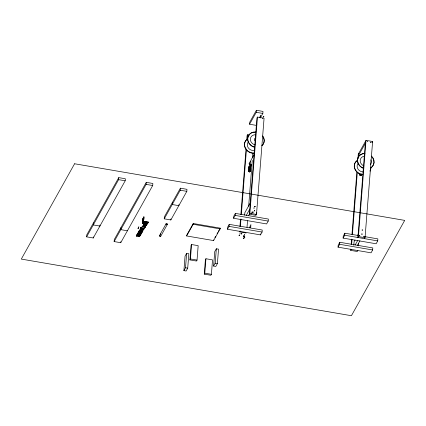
<?xml version="1.0" encoding="UTF-8"?>
<svg xmlns="http://www.w3.org/2000/svg" width="426" height="426" viewBox="0 0 426 426"><rect width="100%" height="100%" fill="white"/><g stroke="black" fill="none" stroke-linecap="round" stroke-linejoin="round"><path stroke-width="0.64" d="M250.174 165.544L250.68 165.592M136.352 236.057L136.416 235.663M137.79 233.299L137.859 233.565M138.791 227.074L138.855 226.68M139.387 230.439L142.769 231.062M140.99 227.575L140.884 227.958L140.947 227.564M142.763 221.589C143.179 221.115 142.646 222.532 142.774 221.27M142.971 219.257L142.971 219.922M142.998 225.945L143.061 225.551M143.04 226.738L143.12 226.179L143.461 226.259L143.338 226.936C142.635 226.685 143.376 226.03 143.083 226.717M143.461 220.599L143.605 220.205L143.498 220.599M143.36 220.657L143.44 220.077M143.546 225.642L143.519 225.897M143.637 218.73L143.722 218.155M143.716 226.068L143.775 225.673M144.222 224.976L144.164 225.322M145.761 225.237L145.708 225.583M239.242 235.306L238.997 235.605L239.321 235.418M241.728 233.783C240.717 233.698 242.117 234.327 241.563 233.666M243.725 236.244L243.379 236.121M248.853 170.741L248.624 170.432L248.896 170.783M248.677 170.533L248.731 170.522M248.677 169.782L248.96 169.649M248.89 168.824L248.773 168.568M249.05 167.775L248.901 167.503M249.098 170.08L249.178 170.011M249.844 168.408C249.338 167.232 249.024 169.244 249.849 168.158M249.705 170.815L249.977 170.885L249.721 170.773M249.849 168.946C250.621 168.771 249.221 168.717 250.259 169.335L250.44 168.792L249.78 168.84L249.87 169.266M250.195 167.743C250.541 167.711 249.604 167.743 250.179 167.908M252.235 212.249C252.07 211.477 252.836 212.462 252.048 212.031M254.407 210.364C255.355 210.795 254.082 209.81 254.721 210.529M254.828 206.482L255.163 206.333L254.791 206.338M256.814 212.973L256.511 212.649L256.83 212.963M260.419 116.117L260.366 115.739L260.329 116.112M263.816 116.692L263.529 116.357L263.838 116.681M360.146 174.458C360.407 174.133 359.496 174.346 360.114 174.325M361.168 174.655L361.211 174.516M359.427 235.615L359.863 235.727L359.422 235.69M361.78 234.002L362.207 233.98L361.823 234.14M362.1 229.971L362.505 229.891L362.212 230.131M362.159 230.029L362.308 230.168M363.825 236.409C364.507 236.76 363.958 235.908 363.948 236.595M136.4 236.041L136.512 235.78L139.834 236.302M136.959 235.003L136.948 234.71M137.215 234.236L137.151 234.63L137.257 234.236M137.736 233.645L141.171 233.922M138.099 228.112L138.035 228.485M138.013 232.804C137.587 233.831 140.729 232.042 141.437 233.443M138.386 227.926L138.365 227.638M138.45 227.798L138.296 228.022M138.652 227.452L138.588 227.159M138.556 232.143L138.498 232.016M139.345 230.423L139.419 230.626M139.6 230.306L143.035 230.583M140.143 228.991L140.255 229.279M140.676 228.038L140.612 228.421L140.718 228.043M140.58 235.093L137.337 234.305M141.214 227.085L141.144 227.468L141.31 227.202M141.144 233.965L137.827 233.634M142.806 221.754L142.811 221.68M143.519 218.629L143.653 218.378M144.047 228.9L140.798 228.112M142.966 219.731L143.093 219.347M86.627 236.851L86.787 234.827L118.758 177.626L125.361 178.76L125.201 180.784L93.23 237.985L86.627 236.851L118.598 179.655L118.758 177.626M93.448 222.91L93.289 224.933L99.892 226.068L99.972 225.056M93.23 237.985L93.31 236.968M114.136 241.569L114.296 239.545L146.267 182.344L152.87 183.478L152.71 185.502L120.739 242.703L114.136 241.569L146.107 184.373L146.267 182.344M120.957 227.628L120.798 229.651L127.401 230.785M120.739 242.703L120.819 241.691M147.763 223.288L147.353 224.156L142.401 223.304C142.492 215.971 144.409 217.01 142.577 223.181L147.364 224.001L147.763 223.288L142.976 222.468M142.577 223.181L142.923 218.778L143.322 218.064M142.401 223.304L142.801 222.59L143.157 218.032M148.429 222.095L148.019 222.963L143.067 222.111C143.157 214.779 145.074 215.817 143.243 221.989L148.03 222.809L148.429 222.095L143.642 221.275M143.243 221.989L143.589 217.585L143.988 216.871M143.067 222.111L143.466 221.398L143.823 216.839M143.115 226.632L143.12 226.179M143.338 226.936L143.519 225.466L143.461 226.174M143.796 225.429L143.919 224.752L144.26 224.832L143.86 225.46M143.397 226.142L143.738 226.222L143.796 225.514M144.196 224.71L144.318 224.033L144.632 224.47L144.196 224.71L144.318 224.033M144.659 224.113L144.536 224.79M144.813 227.17L144.936 226.494L145.25 226.925L144.813 227.17L145.154 227.25M144.877 227.202L144.936 226.494M145.085 227.212L145.362 225.94M145.213 226.451L145.335 225.775L145.649 226.211L145.213 226.451L145.335 225.775M145.612 225.737L145.735 225.061L146.075 225.141L145.676 225.769M146.011 225.024L146.134 224.348L146.475 224.427L146.075 225.056M145.953 225.817L146.134 224.348M146.475 224.427L146.352 225.104M160.677 235.003L160.772 233.805M164.234 218.82L164.393 216.797L180.379 188.196L186.982 189.33L186.822 191.354L170.837 219.954L164.234 218.82L180.219 190.225L180.379 188.196M170.837 219.954L170.917 218.943M172.386 202.499L172.226 204.523L178.829 205.657L178.909 204.64M183.91 270.638L185.049 256.207L186.647 253.348L188.846 253.726L187.712 268.156L186.114 271.016L183.91 270.638L185.512 267.778L186.647 253.348M186.641 235.956L186.7 235.195L193.228 223.517L220.189 228.144L220.13 228.9L213.602 240.578L186.641 235.956L193.17 224.278L193.228 223.517M189.905 259.913L191.04 245.482L191.572 244.529L198.175 245.664L197.041 260.094L196.508 261.047L189.905 259.913L190.438 258.96L191.572 244.529M204.267 274.131L205.401 259.7L205.939 258.747L212.537 259.881L211.403 274.307L210.87 275.26L204.267 274.131L204.799 273.178L205.939 258.747M213.602 240.578L213.66 239.822M213.596 266.064L214.736 251.638L216.333 248.779L218.533 249.157L217.398 263.582L215.801 266.442L213.596 266.064L215.199 263.204L216.333 248.779M227.468 229.241L227.628 227.212L229.225 224.353L262.24 230.019L262.081 232.042L260.483 234.902L227.468 229.241L229.066 226.382L229.225 224.353M233.597 218.277L233.757 216.254L235.354 213.394L268.369 219.055L268.21 221.078L266.607 223.938L233.597 218.277L235.195 215.418L235.354 213.394M239.918 226.557L240.493 219.257M240.86 214.613L246.026 148.935M246.76 139.648L247.069 135.665L247.607 134.712L249.407 135.021M240.397 226.265L240.972 218.969M241.34 214.326L246.457 149.308M247.24 139.355L247.607 134.712M256.809 124.227L256.175 125.361L249.572 124.227L249.732 122.203L256.393 110.286L262.996 111.42L262.837 113.444L260.302 117.986M244.652 215.13L244.844 212.702L250.552 202.488M250.413 167.168L250.067 171.571L248.374 171.358L248.731 166.8L250.381 167.088L251.585 164.942L249.934 164.66L248.763 166.885L250.413 167.168L251.585 164.942M243.81 238.539L243.938 236.915M249.098 171.715L249.774 171.417L249.593 171.96L249.098 171.715L249.716 171.571M250.019 169.921L249.519 169.681L249.226 170.043L249.727 170.288L250.035 169.766M249.21 171.891L249.114 171.46M249.338 170.219L249.247 169.793M249.865 171.848L249.391 171.348M249.407 170.139C250.28 170.304 249.125 169.926 249.503 169.931L249.519 169.681M249.934 164.66L251.569 165.091M249.631 170.762L250.307 170.464L250.126 171.007C249.253 170.901 250.829 170.379 249.838 170.512M249.593 171.96L249.886 171.593M249.897 170.964L249.647 170.506M250.419 162.78L250.515 161.576M244.737 235.487L244.556 237.005L244.833 237.106M250.371 169.159L250.089 168.723L249.758 169.09M250.025 171.641L250.381 167.088M250.397 170.895L250.307 170.464M250.531 169.223L250.44 168.792M247 227.399L247.522 220.764M248.672 206.168L252.277 160.394M252.485 157.737L252.847 153.094M249.572 124.227L256.234 112.315L256.393 110.286M248.47 215.753L249.892 213.272L257.464 117.075L264.067 118.21L256.495 214.406L255.962 215.359L249.359 214.225L256.931 118.029L257.464 117.075M249.94 227.575L250.067 225.956M250.802 225.988L250.866 224.523M260.483 234.902L260.563 233.89M338.042 247.16L338.201 245.136L339.799 242.277L372.809 247.937L372.649 249.966L371.051 252.826L338.042 247.16L339.639 244.3L339.799 242.277M364.928 236.664L377.873 238.885L377.713 240.908L376.115 243.768L343.1 238.107L343.26 236.079L344.858 233.219L359.102 235.663M343.1 238.107L344.703 235.243L344.858 233.219M357.845 250.557L357.313 251.51L350.71 250.381L350.816 249.05M351.184 244.407L351.599 239.103M351.967 234.46L356.871 172.093M357.915 158.829L358.282 154.185L366.009 140.362L372.612 141.491L365.039 237.687L364.507 238.64M351.61 244.78L352.025 239.476M352.393 234.832L357.302 172.471M358.452 157.876L358.814 153.227M353.798 245.349L354.081 241.702L355.034 240.003M361.259 175.331L361.36 174.026L361.259 175.331L359.608 175.043L359.709 173.744M359.608 175.043L359.746 173.717M365.476 141.315L357.904 237.511L358.436 236.558L366.009 140.362M358.213 245.914L358.42 243.262M137.593 234.028L137.523 233.762M138.94 231.579L138.812 231.377M139.078 230.897L139.02 231.291L139.121 230.903M138.141 228.251L137.992 228.506M137.518 233.895L137.417 234.14L137.481 233.757M137.747 233.283L137.683 233.677M139.717 230.242L139.653 229.939M140.718 228.176L144.057 228.954M136.432 235.935L136.453 235.658M136.975 234.934L136.991 234.726M141.32 227.372L141.251 227.074M249.439 167.956L249.407 168.536M249.061 170.192L249.418 170.491M250.216 167.791L249.902 167.663M263.795 116.617L263.263 117.272M252.054 212.068L252.272 212.223M360.071 174.442L359.863 174.511M361.136 174.697L361.099 174.404L360.913 174.633M370.742 142.204L370.977 142.327M361.839 234.066L362.127 234.225M139.206 231.1L142.46 231.819M143.376 226.387L143.317 226.781M144.302 224.198L144.238 224.593M144.558 224.619L144.616 224.246M144.92 226.653L144.856 227.047M145.319 225.94L145.255 226.334M146.448 224.779L146.161 224.513M136.98 234.891L140.324 235.631M143.503 225.626L143.44 226.02M145.719 225.221L145.655 225.62M143.764 218.682L143.759 218.155M143.903 224.912L143.839 225.306M144.574 224.246L144.515 224.64M146.118 224.507L146.054 224.901M138.029 233.075L138.056 232.798M142.955 219.39L142.806 219.843M260.227 115.957L260.472 116.085M142.891 219.704L143.056 219.347M142.694 221.435L142.646 221.871M143.445 218.208L143.471 218.65M144.137 225.508L144.345 224.214M143.818 229.38L140.532 228.586M138.924 231.659L142.193 232.292M143.36 220.242L143.312 220.679M137.321 234.534L140.591 235.152M139.611 229.944L139.552 230.338M143.051 225.913L143.104 225.54M138.322 227.633L138.258 228.027M142.646 226.643L142.705 226.27M143.461 224.837L143.397 225.232M143.759 226.046L143.818 225.679M144.174 224.96L144.116 225.354M249.908 167.812L250.057 168.004M241.68 233.853L241.483 233.677M143.86 224.119L143.796 224.518M143.85 224.481L143.903 224.135M143.365 226.749L143.424 226.403M144.904 227.015L144.962 226.669M138.546 231.85L141.927 232.772M142.662 226.265L142.598 226.659M143.887 225.285L143.945 224.912M143.44 225.221L143.503 224.837M243.592 236.068L243.72 236.265M360.982 174.474L361.131 174.516M159.446 235.663L166.103 223.746M160.687 236.35L167.349 224.433M259.966 116.708L260.392 115.947M249.189 163.435L254.263 154.361M248.374 171.358L248.486 171.002L250.067 171.571M214.901 237.596L215.524 236.483M217.079 233.704L217.702 232.591M218.32 231.478L218.943 230.365M219.566 229.257L220.189 228.144M246.265 215.375L249.758 209.134M240.035 230.908L239.503 231.861L246.106 232.995M254.524 207.111L254.95 206.349M239.167 235.493L239.593 234.726M251.841 212.814L252.272 212.047M241.526 233.842L241.952 233.081M254.205 211.163L254.631 210.401M243.565 236.244L243.991 235.482M256.244 213.564L256.67 212.803M365.316 143.338L358.655 155.256L359.858 155.458M372.079 142.444L372.612 141.491M357.254 236.031L358.522 233.757M350.71 250.381L351.242 249.428M355.188 244.939L357.728 240.402M357.393 245.317L359.927 240.781M249.46 168.542L249.732 168.116M243.475 236.121L243.741 236.387M255.126 206.493L254.833 206.514M367.473 141.736C367.755 141.171 367.883 141.943 367.388 141.634M360.747 174.175L360.705 174.207M249.982 168.451L250.424 168.499M249.45 169.404L249.886 169.452L249.439 169.452M250.403 168.552L249.971 168.499M249.418 169.809L249.854 169.857M250.328 169.228L249.924 169.165L250.238 169.069M249.849 169.905L249.482 169.926L249.886 170.001M249.285 171.481L249.727 171.529M249.721 227.527L250.163 227.575M250.946 226.195L250.557 226.195L250.728 225.977M250.121 227.644L249.716 227.585M244.396 237.058L244.758 237.037M243.597 238.491L244.034 238.539L243.587 238.539M244.817 237.16L244.396 237.128M250.174 165.442L250.674 165.458M249.199 170.001L249.301 169.985M370.934 142.348C371.174 141.565 370.689 142.657 370.695 142.22M250.275 169.079L250.552 168.968M250.147 170.751L250.419 170.64M364.129 236.643L363.863 236.542M243.693 238.443L243.842 238.438M249.396 168.03L249.679 168.163M249.263 170.054L249.742 170.033M256.234 112.315L262.837 113.444M359.645 174.974L361.296 175.256M249.892 169.015L250.419 169.047M249.758 170.688L250.286 170.714M249.226 171.641L249.615 171.705M118.598 179.655L125.201 180.784M146.107 184.373L152.71 185.502M180.219 190.225L186.822 191.354M249.892 213.272L256.495 214.406M235.195 215.418L268.21 221.078M358.436 236.558L365.039 237.687M344.703 235.243L377.713 240.908M339.639 244.3L372.649 249.966M229.066 226.382L262.081 232.042M193.17 224.278L220.13 228.9M143.466 221.398L148.418 222.25M142.801 222.59L147.753 223.437M144.222 224.358L144.499 224.406M146.038 224.667L146.315 224.715M144.355 224.422L144.632 224.47M143.823 225.072L144.233 225.184M145.639 225.386L146.049 225.498M143.519 225.466L143.86 225.546M143.424 225.785L143.834 225.897M145.239 226.1L145.649 226.211M144.84 226.813L145.117 226.861M143.157 226.568L143.434 226.616M144.973 226.877L145.25 226.925M142.998 226.856L143.269 226.904M141.065 227.633L144.366 228.198M141.022 227.915L144.323 228.48M143.791 229.433C142.279 228.911 139.877 229.023 140.458 228.528M140.266 229.066L143.567 229.63M140.223 229.342L143.525 229.907M139.691 230.296L142.992 230.86M139.424 230.775L142.726 231.339M139.201 230.972L142.502 231.536M138.935 231.446L142.236 232.016M138.668 231.925L141.97 232.489M138.093 233.155L141.395 233.725M137.603 233.831L140.905 234.396M137.561 234.108L140.862 234.678M137.071 234.785L140.372 235.349M136.49 236.015L139.792 236.584M190.438 258.96L197.041 260.094M215.199 263.204L217.398 263.582M185.512 267.778L187.712 268.156M204.799 273.178L211.403 274.307M145.735 225.061L145.554 226.531M143.919 224.752L143.738 226.222M250.28 163.366A0.708 0.623 29.2 0 1 250.153 164.372A0.708 0.623 29.2 0 1 249.135 163.85A0.708 0.623 29.2 0 1 249.86 163.147M160.698 235.823A0.708 0.623 29.2 0 1 160.272 236.638A0.708 0.623 29.2 0 1 159.393 236.068A0.708 0.623 29.2 0 1 159.99 235.365M262.783 135.969A8.515 7.46 29.2 0 1 262.027 145.538M254.663 147.092A8.515 7.46 29.2 0 1 247.746 138.237A8.515 7.46 29.2 0 1 255.85 131.964M262.65 136.203A8.515 7.46 29.2 0 1 261.894 145.777M254.53 147.327A8.515 7.46 29.2 0 1 247.612 138.477A8.515 7.46 29.2 0 1 255.717 132.204M254.972 144.851A5.676 4.974 29.2 0 1 250.366 138.951A5.676 4.974 29.2 0 1 255.77 134.765M254.455 150.431A5.676 4.974 29.2 0 1 248.289 147.843A5.676 4.974 29.2 0 1 248.417 141.815M254.498 153.067A8.515 7.46 29.2 0 1 245.387 148.008A8.515 7.46 29.2 0 1 247.389 139.004M254.365 153.301A8.515 7.46 29.2 0 1 245.254 148.243A8.515 7.46 29.2 0 1 247.256 139.243M255.43 141.038A1.704 1.491 29.2 0 1 255.344 138.173M371.504 156.054A8.515 7.46 29.2 0 1 370.572 167.849M363.745 168.27A8.515 7.46 29.2 0 1 357.584 159.643A8.515 7.46 29.2 0 1 364.922 153.333M371.371 156.294A8.515 7.46 29.2 0 1 370.439 168.089M363.612 168.51A8.515 7.46 29.2 0 1 357.451 159.883A8.515 7.46 29.2 0 1 364.789 153.573M363.809 165.906A5.676 4.974 29.2 0 1 360.204 160.357A5.676 4.974 29.2 0 1 364.571 156.172M370.774 159.814A5.676 4.974 29.2 0 1 370.407 164.463M363.25 171.928A5.676 4.974 29.2 0 1 357.84 168.802A5.676 4.974 29.2 0 1 358.255 163.222M362.787 174.468A8.515 7.46 29.2 0 1 354.911 168.717A8.515 7.46 29.2 0 1 357.228 160.41M370.913 167.509A8.515 7.46 29.2 0 1 370.093 170.89M362.654 174.708A8.515 7.46 29.2 0 1 354.634 168.568A8.515 7.46 29.2 0 1 357.771 160.229M370.78 167.748A8.515 7.46 29.2 0 1 369.96 171.13M143.775 223.171L144.355 223.059L143.78 223.16M144.441 221.983L145.021 221.866L144.451 221.957M145.98 223.549L146.555 223.437L145.98 223.549M146.645 222.361L147.22 222.244L146.645 222.361M249.615 166.438L250.195 166.326L249.615 166.438M239.987 233.752L240.259 233.821L239.987 233.741M244.391 234.508L244.657 234.577L244.391 234.497M251.175 213.74L251.441 213.809L251.175 213.74M253.534 212.095L253.805 212.164L253.539 212.057M253.853 208.042L254.125 208.112L253.853 208.042M255.573 214.496L255.845 214.566L255.584 214.464M259.296 117.64L259.567 117.709L259.296 117.64M262.597 118.204L262.863 118.274L262.597 118.183M74.587 163.76L21.3 259.088L351.413 315.714L404.7 220.386L74.587 163.76M249.668 166.38L250.168 166.438L249.705 166.385M166.119 224.332A0.708 0.623 29.2 0 0 167.311 224.486A0.708 0.623 29.2 0 0 166.742 223.453A0.708 0.623 29.2 0 0 166.119 224.332"/></g></svg>
